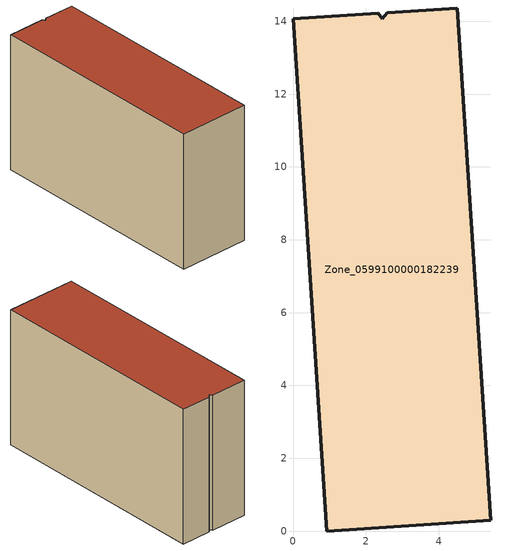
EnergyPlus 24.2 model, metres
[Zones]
Zone_0599100000182239
 floor ground (C_G): 0,14.07 2.34,14.22 2.44,14.06 2.59,14.24 4.51,14.37 5.43,0.3 0.93,0 z0
 wall outside (C_F): 0.93,0 5.43,0.3 4.51,14.37 2.59,14.24 2.44,14.06 2.34,14.22 0,14.07 0.93,0 z0:8.67
 roof outside (C_R): 2.34,14.22 0,14.07 0.93,0 5.43,0.3 4.51,14.37 2.59,14.24 2.44,14.06 z8.67
[BUILDING]
Pand.0599100000182239: North Axis=0; Terrain=City; Loads Convergence Tolerance Value=0.04; Temperature Convergence Tolerance Value=0.4; Solar Distribution=FullExterior; Maximum Number of Warmup Days=25; Minimum Number of Warmup Days=1
[Site:Location]
Rotterdam.The.Hague.AP_ZH_NLD Design_Conditions: Latitude=51.96; Longitude=4.45; Time Zone=1; Elevation=-4.5
[SITE:GROUNDTEMPERATURE:BUILDINGSURFACE]
18, 18, 18, 18, 18, 18, 18, 18, 18, 18, 18, 18
[MATERIAL] Thermal Absorptance=0.9; Solar Absorptance=0.7; Visible Absorptance=0.7
Name | Roughness | Thickness | Conductivity | Density | Specific Heat
G.TI.1946-1964 | MediumSmooth | 0.15 | 1 | 540 | 1210
F.TI.1946-1964 | Rough | 0.3 | 0.857143 | 1920 | 840
R.TI.1946-1964 | MediumRough | 0.2 | 0.277778 | 1500 | 1000
[CONSTRUCTION]
C_G: G.TI.1946-1964
C_F: F.TI.1946-1964
C_R: R.TI.1946-1964
[ZONE]
Zone_0599100000182239: Type=1; Multiplier=1; Ceiling Height=Autocalculate; Volume=Autocalculate; Floor Area=autocalculate; Part of Total Floor Area=Yes
[ZONEINFILTRATION:DESIGNFLOWRATE]
Infil_Zone_0599100000182239: Zone or ZoneList or Space or SpaceList=Zone_0599100000182239; Schedule=AlwaysOn; Design Flow Rate Calculation Method=Flow/Area; Flow Rate per Floor Area=0.003; Constant Term Coefficient=1; Temperature Term Coefficient=0; Velocity Term Coefficient=0; Velocity Squared Term Coefficient=0
[HVACTEMPLATE:ZONE:IDEALLOADSAIRSYSTEM]
Zone_0599100000182239: Maximum Heating Supply Air Temperature=50; Minimum Cooling Supply Air Temperature=13; Maximum Heating Supply Air Humidity Ratio=0.0156; Minimum Cooling Supply Air Humidity Ratio=0.0077; Heating Limit=NoLimit; Cooling Limit=NoLimit; Dehumidification Control Type=ConstantSensibleHeatRatio; Cooling Sensible Heat Ratio=0.7; Dehumidification Setpoint=60; Humidification Control Type=None; Humidification Setpoint=30; Outdoor Air Method=None; Outdoor Air Flow Rate per Person=0.00944; Outdoor Air Flow Rate per Zone Floor Area=0; Outdoor Air Flow Rate per Zone=0; Demand Controlled Ventilation Type=None; Outdoor Air Economizer Type=NoEconomizer; Heat Recovery Type=None; Sensible Heat Recovery Effectiveness=0.7; Latent Heat Recovery Effectiveness=0.65
[ZONECONTROL:THERMOSTAT]
ThermostatControl_Zone_0599100000182239: Zone or ZoneList=Zone_0599100000182239; Control Type Schedule=DualSetpointControlType; Control 1=Thermostat_Zone_0599100000182239; Temperature Difference Between Cutout And Setpoint=0
[THERMOSTATSETPOINT:DUALSETPOINT]
Thermostat_Zone_0599100000182239: Heating Setpoint Temperature Schedule=HeatingSetpoint_Zone_0599100000182239; Cooling Setpoint Temperature Schedule=CoolingSetpoint_Zone_0599100000182239
[SCHEDULE:COMPACT]
HeatingSetpoint_Zone_0599100000182239: Through: 12/31, For: AllDays, Until: 24:00, 21
CoolingSetpoint_Zone_0599100000182239: Through: 12/31, For: AllDays, Until: 24:00, 24
DualSetpointControlType: Through: 12/31, For: AllDays, Until: 24:00, 4
AlwaysOn: Through: 12/31, For: AllDays, Until: 24:00, 1
